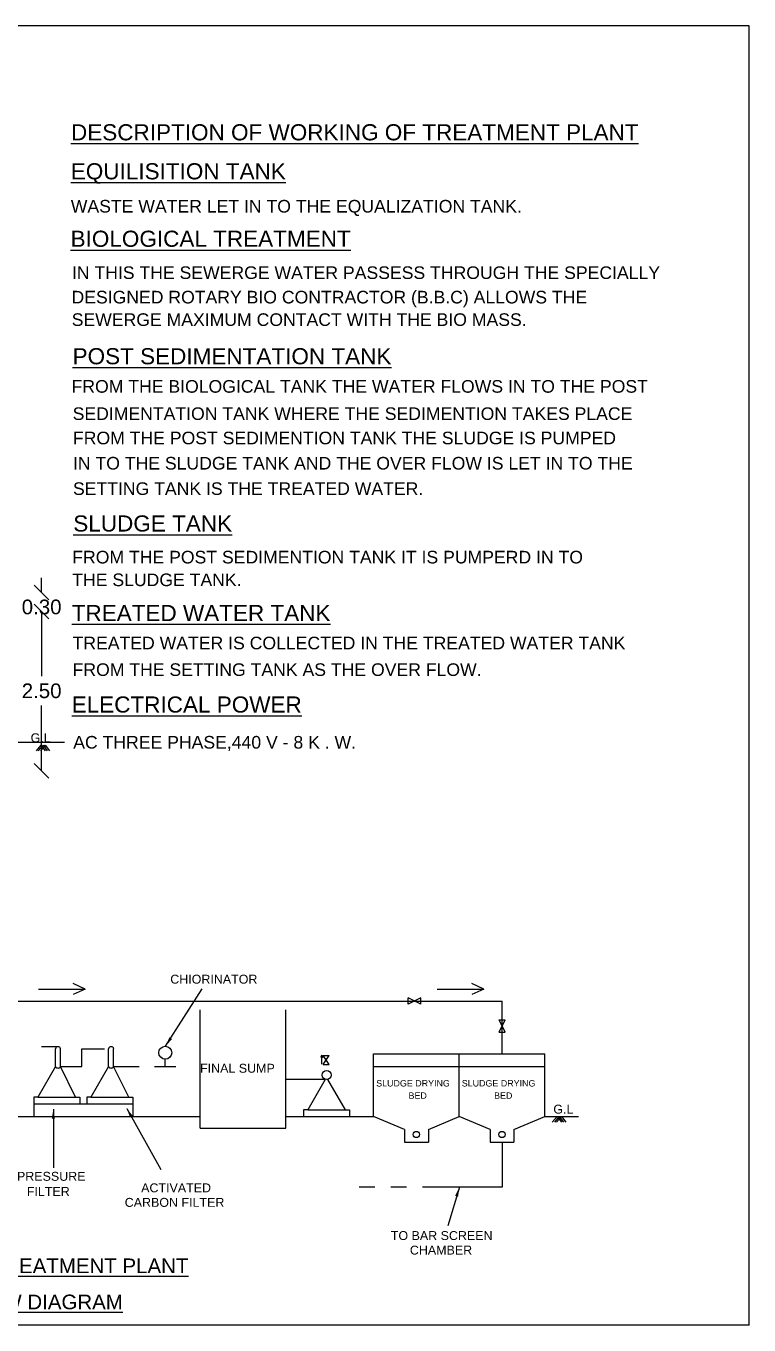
# Model space of a CAD drawing. Header units: metres. Extents: x 9178 to 9474, y -3543 to -3474.
# Drawn here: x 9401.88 to 9413.23, y -3516 to -3495.61 of the extents above; entities that cross this region are included whole.
import ezdxf

# ---------------------------------------------------------------- set-up
doc = ezdxf.new("R2010")
doc.units = ezdxf.units.M
doc.header["$MEASUREMENT"] = 0
doc.linetypes.add('CENTER', pattern=[2, 1.25, -0.25, 0.25, -0.25])
doc.styles.get("Standard").update_dxf_attribs({"font": 'arial.ttf'})
doc.styles.add('STYLE2', font='times.ttf')
doc.dimstyles.new('ISO-25', dxfattribs={"dimscale": 0, "dimtxt": 0.23, "dimasz": 0.15, "dimexe": 1.25, "dimexo": 0.625, "dimgap": 0.11, "dimtad": 0, "dimtih": 1, "dimtoh": 1, "dimzin": 1, "dimdsep": 46, "dimtxsty": 'STYLE2', "dimblk": 'OBLIQUE', "dimcen": 0, "dimse1": 1, "dimse2": 1, "dimclrd": 1, "dimclrt": 3, "dimadec": 0, "dimazin": 2, "dimtfac": 1, "dimtix": 1, "dimtofl": 0, "dimtmove": 0, "dimatfit": 3, "dimfxl": 0, "dimtolj": 1, "dimarcsym": 0})

# ---------------------------------------------------------------- blocks, each defined once
blk = doc.blocks.new('_Oblique')
at = {"color": 0, "linetype": 'ByBlock', "lineweight": -2}
blk.add_line((-0.5, -0.5), (0.5, 0.5), dxfattribs=at)
blk = doc.blocks.new('*D54')
at = {"color": 3, "lineweight": -2}
for p, q in [((5364.396, 28.599), (5364.396, 27.581)), ((5364.396, 26.099), (5364.396, 27.123))]:
    blk.add_line(p, q, dxfattribs=at)
at = {"layer": 'Defpoints', "color": 0}
for p in [(5363.635, 28.599), (5364.396, 28.599), (5363.635, 26.099)]:
    blk.add_point(p, dxfattribs=at)
at = {"color": 3, "lineweight": -2, "xscale": 0.23, "yscale": 0.23, "zscale": 0.23}
for p, rotation in [((5364.396, 28.599), 90), ((5364.396, 26.099), 270)]:
    blk.add_blockref('_Oblique', p, dxfattribs=dict(at, rotation=rotation))
at = {"color": 1, "insert": (5364.396, 27.352), "char_height": 0.23, "attachment_point": 5}
blk.add_mtext('\\A1;2.50', dxfattribs=at)
blk = doc.blocks.new('*D55')
at = {"color": 3, "lineweight": -2}
for p, q in [((5364.396, 28.899), (5364.396, 29.129)), ((5364.396, 28.599), (5364.396, 28.369))]:
    blk.add_line(p, q, dxfattribs=at)
at = {"layer": 'Defpoints', "color": 0}
for p in [(5363.635, 28.899), (5363.635, 28.599), (5364.396, 28.599)]:
    blk.add_point(p, dxfattribs=at)
at = {"color": 3, "lineweight": -2, "xscale": 0.23, "yscale": 0.23, "zscale": 0.23}
for p, rotation in [((5364.396, 28.899), 270), ((5364.396, 28.599), 90)]:
    blk.add_blockref('_Oblique', p, dxfattribs=dict(at, rotation=rotation))
at = {"color": 1, "insert": (5364.396, 28.669), "char_height": 0.23, "attachment_point": 5}
blk.add_mtext('\\A1;0.30', dxfattribs=at)
blk = doc.blocks.new('A$C224D656F')
at = {"color": 4}
for p, q in [((3.765, 0), (-21.095, 0)), ((3.765, -20.39), (3.765, 0)), ((3.765, -20.39), (-21.095, -20.39))]:
    blk.add_line(p, q, dxfattribs=at)
for p, q in [((-7.906, -11.24), (-6.984, -11.24)), ((-7.354, -11.29), (-7.43, -11.378)), ((-7.322, -11.29), (-7.398, -11.378)), ((-7.286, -11.29), (-7.362, -11.378)), ((-7.354, -11.29), (-7.288, -11.376)), ((-7.322, -11.29), (-7.256, -11.376)), ((-7.286, -11.29), (-7.22, -11.376)), ((-6.66, -15.116), (-6.849, -15.028)), ((-0.399, -15.116), (-0.588, -15.028)), ((-7.391, -15.116), (-6.66, -15.116)), ((-6.66, -15.116), (-6.849, -15.204)), ((-1.587, -15.355), (-1.587, -15.257)), ((-1.391, -15.257), (-1.587, -15.355)), ((-1.391, -15.355), (-1.587, -15.257)), ((-1.391, -15.355), (-1.391, -15.257)), ((-1.13, -15.116), (-0.399, -15.116)), ((-0.399, -15.116), (-0.588, -15.204)), ((-11.676, -15.306), (-0.112, -15.306)), ((-4.853, -17.301), (-4.853, -15.442)), ((-3.508, -17.301), (-3.508, -15.442)), ((-0.112, -16.134), (-0.112, -15.306)), ((-0.161, -15.598), (-0.063, -15.598)), ((-0.063, -15.794), (-0.161, -15.598)), ((-0.161, -15.794), (-0.063, -15.598)), ((-0.161, -15.794), (-0.063, -15.794)), ((-7.087, -16.022), (-7.344, -16.022)), ((-7.127, -16.334), (-7.127, -16.055)), ((-7.046, -16.334), (-7.046, -16.055)), ((-6.712, -16.334), (-6.712, -16.055)), ((-6.712, -16.055), (-6.359, -16.055)), ((-6.294, -16.334), (-6.294, -16.055)), ((-6.213, -16.334), (-6.213, -16.055)), ((-5.402, -16.334), (-5.402, -16.218)), ((-2.943, -16.156), (-2.962, -16.189)), ((-2.943, -16.295), (-2.943, -16.156)), ((-2.943, -16.156), (-2.924, -16.189)), ((-2.922, -16.161), (-2.826, -16.161)), ((-2.826, -16.3), (-2.922, -16.161)), ((-2.922, -16.3), (-2.826, -16.161)), ((-2.922, -16.3), (-2.826, -16.3)), ((-2.13, -17.119), (-2.13, -16.134)), ((-2.13, -16.134), (0.559, -16.134)), ((-0.786, -17.119), (-0.786, -16.134)), ((-0.786, -17.119), (-0.786, -16.134)), ((0.559, -17.119), (0.559, -16.134)), ((-7.046, -16.334), (-6.712, -16.334)), ((-6.213, -16.334), (-5.811, -16.334)), ((-5.569, -16.334), (-5.235, -16.334)), ((-2.13, -16.334), (0.559, -16.334)), ((-7.404, -16.813), (-7.469, -16.813)), ((-7.469, -16.813), (-7.469, -16.919)), ((-7.469, -16.919), (-5.913, -16.919)), ((-7.469, -16.919), (-7.469, -17.119)), ((-6.811, -16.813), (-6.746, -16.813)), ((-6.746, -16.813), (-6.746, -16.919)), ((-6.635, -16.813), (-6.635, -16.919)), ((-6.571, -16.813), (-6.635, -16.813)), ((-5.977, -16.813), (-5.913, -16.813)), ((-5.913, -16.813), (-5.913, -16.919)), ((-5.913, -16.919), (-5.913, -17.119)), ((-8.738, -17.119), (-4.853, -17.119)), ((-3.508, -17.119), (-2.13, -17.119)), ((-3.165, -17.013), (-3.23, -17.013)), ((-3.23, -17.013), (-3.23, -17.119)), ((-2.572, -17.013), (-2.508, -17.013)), ((-2.508, -17.013), (-2.508, -17.119)), ((-1.643, -17.319), (-2.13, -17.119)), ((-1.271, -17.319), (-0.786, -17.119)), ((-0.299, -17.319), (-0.786, -17.119)), ((0.074, -17.319), (0.559, -17.119)), ((0.559, -17.119), (1.089, -17.119)), ((0.753, -17.119), (0.676, -17.206)), ((0.785, -17.119), (0.708, -17.206)), ((0.821, -17.119), (0.744, -17.206)), ((0.753, -17.119), (0.819, -17.204)), ((0.785, -17.119), (0.851, -17.204)), ((0.821, -17.119), (0.887, -17.204)), ((-4.853, -17.301), (-3.508, -17.301)), ((-1.643, -17.319), (-1.643, -17.519)), ((-1.271, -17.319), (-1.271, -17.519)), ((-0.299, -17.319), (-0.299, -17.519)), ((0.074, -17.319), (0.074, -17.519)), ((-1.643, -17.519), (-1.271, -17.519)), ((-0.299, -17.519), (0.074, -17.519)), ((-0.112, -17.519), (-0.112, -18.225))]:
    blk.add_line(p, q)
at = {"linetype": 'CENTER'}
for p, q in [((-2.889, -16.534), (-3.508, -16.534)), ((-0.112, -18.225), (-2.357, -18.225))]:
    blk.add_line(p, q, dxfattribs=at)
for points in [[(-7.127, -16.334), (-7.404, -16.813), (-6.811, -16.813), (-7.046, -16.334)], [(-6.294, -16.334), (-6.571, -16.813), (-5.977, -16.813), (-6.213, -16.334)], [(-2.889, -16.534), (-3.165, -17.013), (-2.572, -17.013), (-2.849, -16.534)]]:
    blk.add_lwpolyline(points)
for centre, radius in [((-5.402, -16.116), 0.102), ((-2.869, -16.466), 0.0709), ((-1.458, -17.4), 0.0493), ((-0.113, -17.4), 0.0493)]:
    blk.add_circle(centre, radius)
for centre, radius, start, end in [((-7.087, -16.063), 0.0414, 11.2706, 168.7294), ((-6.253, -16.063), 0.0414, 11.2706, 168.7294), ((-7.087, -16.31), 0.0474, 210.9569, 329.0431), ((-6.253, -16.31), 0.0474, 210.9569, 329.0431)]:
    blk.add_arc(centre, radius, start, end)
at = {"color": 3}
for s, height, p in [('%%UDESCRIPTION OF WORKING OF TREATMENT PLANT', 0.253, (-6.883, -1.795)), ('%%UEQUILISITION TANK', 0.253, (-6.886, -2.407)), ('WASTE WATER LET IN TO THE EQUALIZATION TANK.', 0.198, (-6.886, -2.928)), ('%%UBIOLOGICAL TREATMENT', 0.253, (-6.889, -3.466)), ('IN THIS THE SEWERGE WATER PASSESS THROUGH THE SPECIALLY', 0.198, (-6.868, -3.971)), ('DESIGNED ROTARY BIO CONTRACTOR (B.B.C) ALLOWS THE', 0.198, (-6.875, -4.355)), ('SEWERGE MAXIMUM CONTACT WITH THE BIO MASS.', 0.198, (-6.872, -4.708)), ('%%UPOST SEDIMENTATION TANK', 0.253, (-6.858, -5.31)), ('FROM THE BIOLOGICAL TANK THE WATER FLOWS IN TO THE POST', 0.198, (-6.874, -5.756)), ('SEDIMENTATION TANK WHERE THE SEDIMENTION TAKES PLACE ', 0.198, (-6.857, -6.184)), ('FROM THE POST SEDIMENTION TANK THE SLUDGE IS PUMPED  ', 0.198, (-6.852, -6.566)), ('IN TO THE SLUDGE TANK AND THE OVER FLOW IS LET IN TO THE', 0.198, (-6.852, -6.962)), ('SETTING TANK IS THE TREATED WATER.', 0.198, (-6.852, -7.361)), ('%%USLUDGE TANK', 0.253, (-6.847, -7.935)), ('FROM THE POST SEDIMENTION TANK IT IS PUMPERD IN TO', 0.198, (-6.863, -8.436)), ('THE SLUDGE TANK.', 0.198, (-6.863, -8.792)), ('%%UTREATED WATER TANK', 0.253, (-6.872, -9.341)), ('TREATED WATER IS COLLECTED IN THE TREATED WATER TANK', 0.198, (-6.858, -9.784)), ('FROM THE SETTING TANK AS THE OVER FLOW.', 0.198, (-6.858, -10.202)), ('%%UELECTRICAL POWER', 0.253, (-6.872, -10.777)), ('G.L', 0.14, (-7.517, -11.243)), ('AC THREE PHASE,440 V - 8 K . W.', 0.198, (-6.848, -11.342)), ('CHIORINATOR', 0.14, (-5.324, -15.032)), ('FINAL SUMP', 0.14, (-4.856, -16.43)), ('SLUDGE DRYING', 0.1, (-2.09, -16.646)), ('SLUDGE DRYING', 0.1, (-0.746, -16.646)), ('BED', 0.1, (-1.582, -16.839)), ('BED', 0.1, (-0.238, -16.839)), ('G.L', 0.14, (0.692, -17.072)), ('PRESSURE', 0.14, (-7.731, -18.126)), ('FILTER', 0.14, (-7.576, -18.363)), ('ACTIVATED', 0.14, (-5.781, -18.307)), ('CARBON FILTER', 0.14, (-6.039, -18.535)), ('TO BAR SCREEN', 0.14, (-1.86, -19.056)), ('CHAMBER', 0.14, (-1.561, -19.284)), ('%%UDOMESTIC EFFLUENT TREATMENT PLANT', 0.23, (-11.661, -19.576)), ('%%UHYDRULIC FLOW DIAGRAM', 0.23, (-10.317, -20.143))]:
    blk.add_text(s, height=height, dxfattribs=at).set_placement(p)
for p1, picture, middle in [((-8.106, -8.89), '*D55', (-7.345, -9.12)), ((-8.106, -11.69), '*D54', (-7.345, -10.437))]:
    dim = blk.add_linear_dim(base=(-7.345, -9.19), p1=p1, p2=(-8.106, -9.19), angle=90, dimstyle='ISO-25', override={"dimscale": 1})
    dim.commit()
    dim.dimension.update_dxf_attribs({"geometry": picture, "text_midpoint": middle, "dimtype": 128, "insert": (-5371.74, -37.789)})
for points in [[(-5.398, -16.014), (-4.824, -15.111)], [(-7.16, -17.002), (-7.16, -17.923)], [(-6.007, -16.989), (-5.474, -17.949)], [(-0.784, -18.225), (-0.966, -18.832)]]:
    blk.add_leader(points, dimstyle='ISO-25', override={"dimscale": 1})
blk = doc.blocks.new('A$C5F95083C')
at = {"color": 4}
blk.add_blockref('A$C224D656F', (-3.765, 10.195), dxfattribs=at)
blk = doc.blocks.new('A$C1C103266')
at = {"color": 2, "lineweight": 15}
blk.add_blockref('A$C5F95083C', (18.722, 1.686), dxfattribs=at)

msp = doc.modelspace()

# ---------------------------------------------------------------- block references
msp.add_blockref('A$C1C103266', (9394.51206, -3507.48805))

doc.saveas('drawing.dxf')
